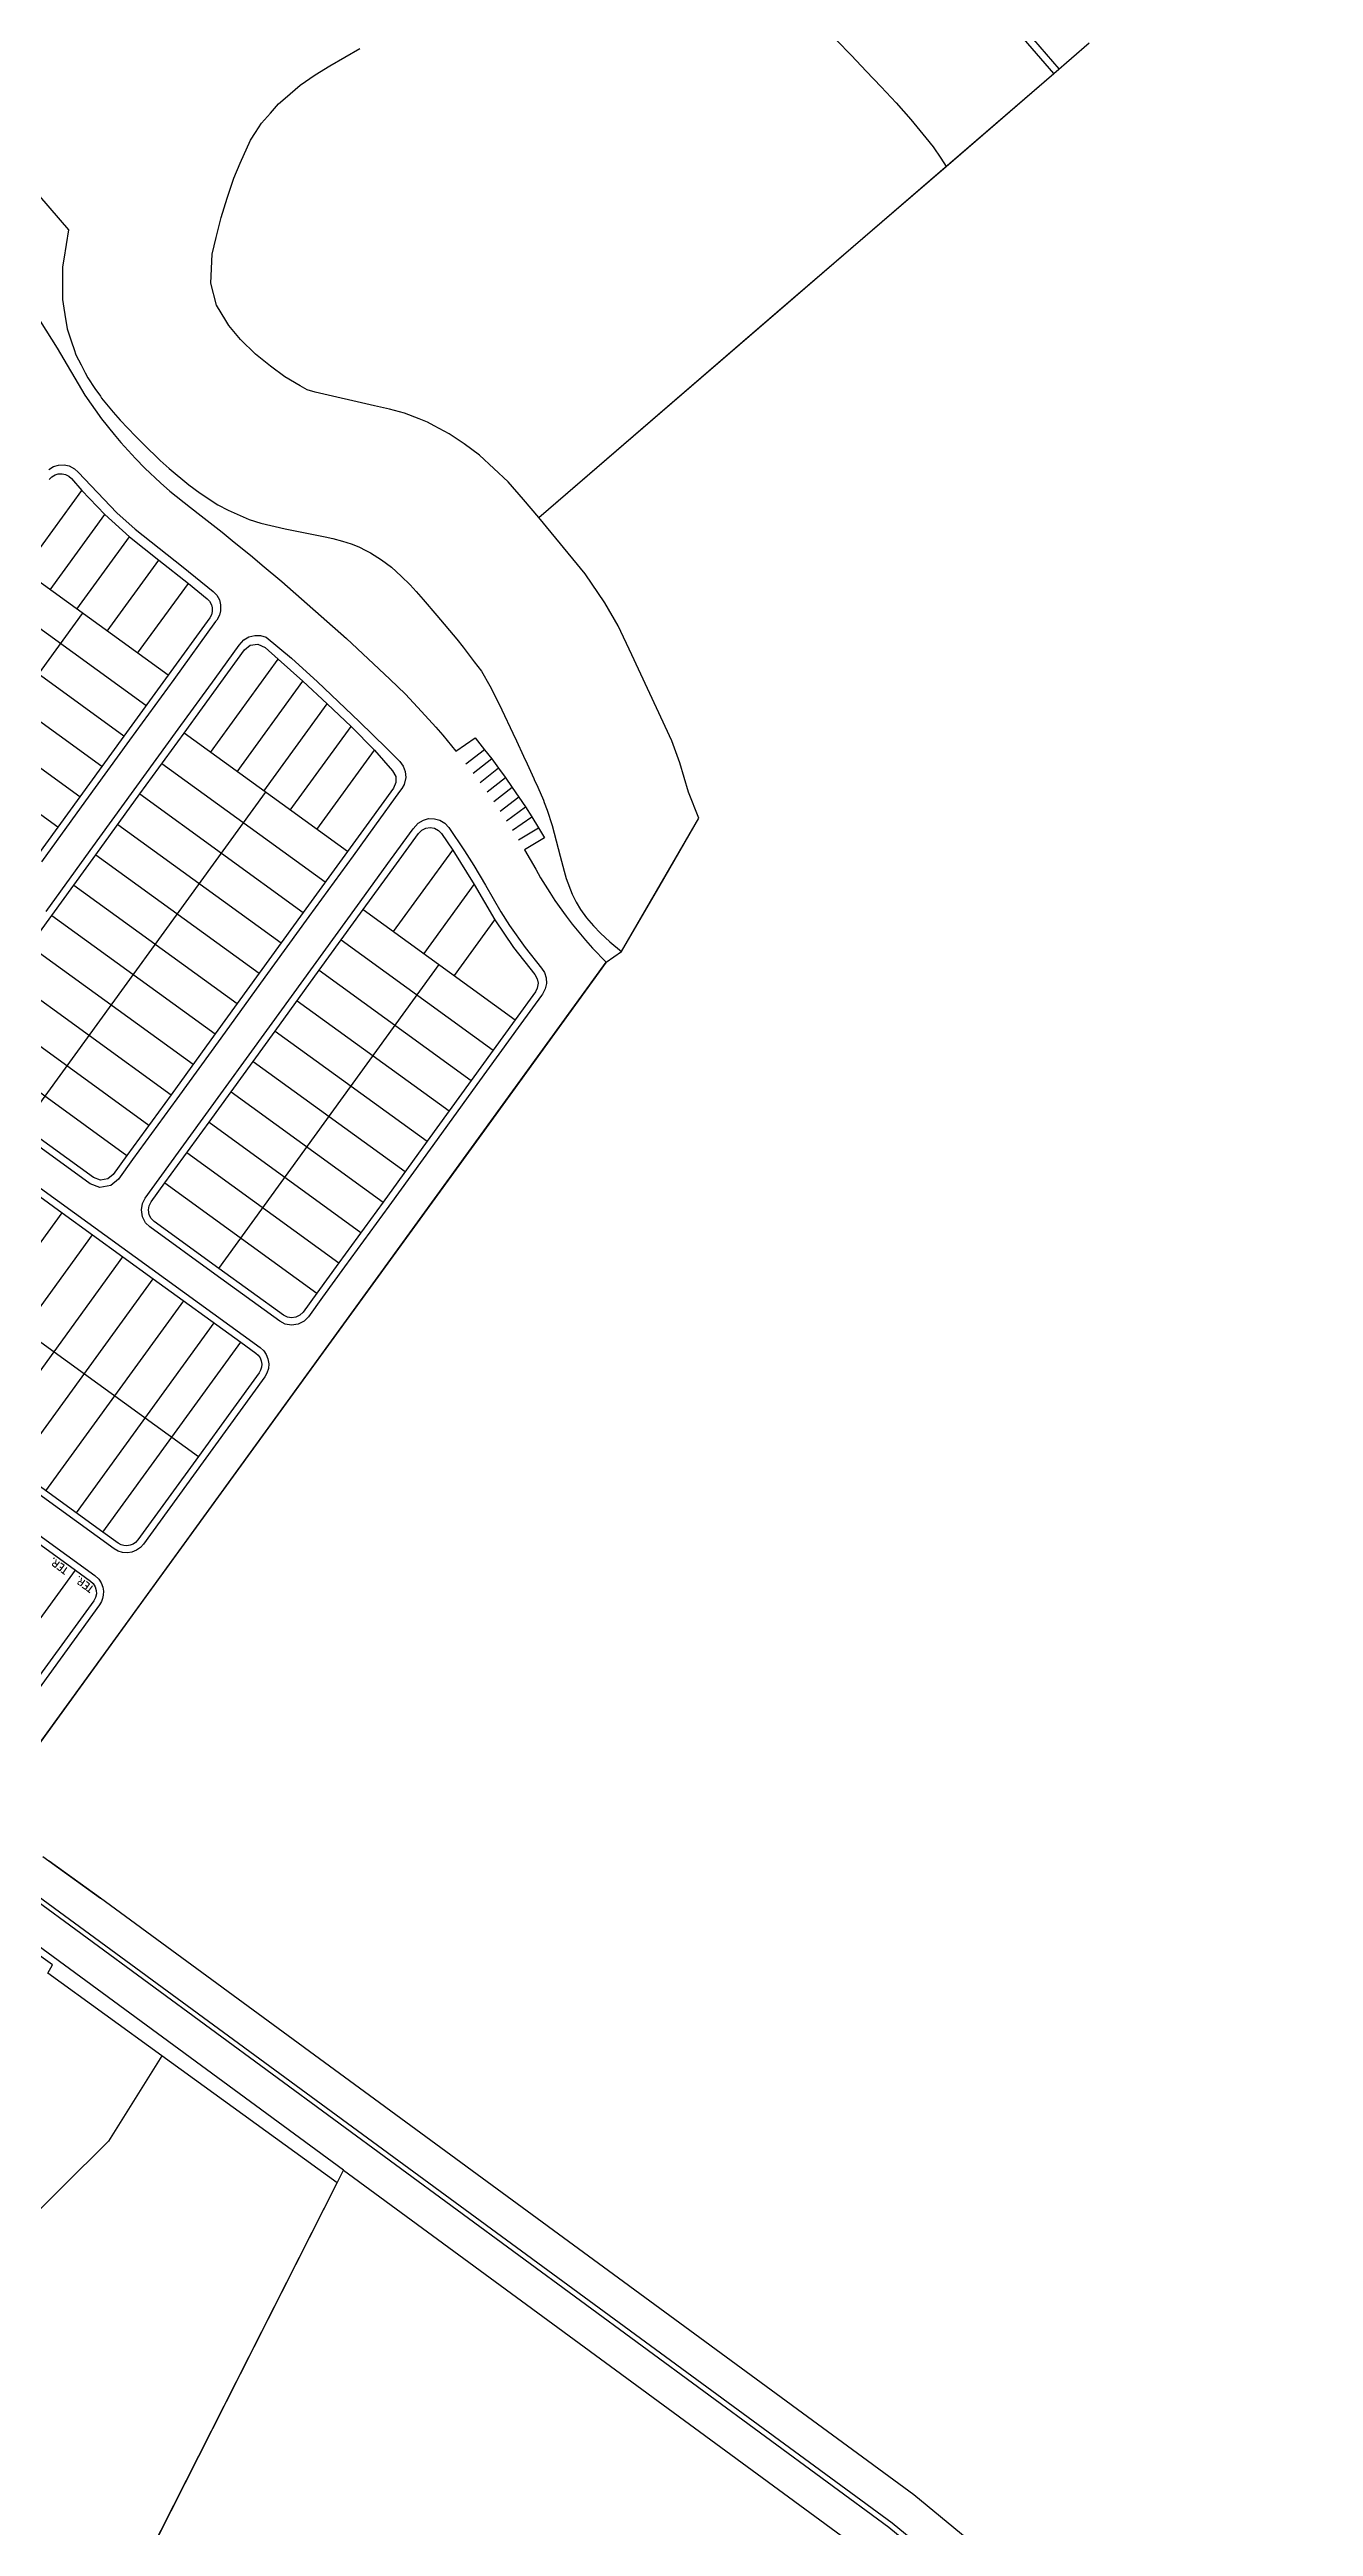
# Model space of a CAD drawing. Extents: x 714896 to 749292, y 8417558 to 8447149.
# Drawn here: x 743376 to 743645, y 8428983 to 8429511 of the extents above; entities that cross this region are included whole.
import ezdxf

# ---------------------------------------------------------------- set-up
doc = ezdxf.new("R2010")
doc.units = 0
doc.header["$MEASUREMENT"] = 0
for name, color, linetype in [('LOTE', 7, 'CONTINUOUS'), ('MEIO_FIO', 24, 'CONTINUOUS'), ('QUADRA', 6, 'CONTINUOUS'), ('TEXTO', 7, 'CONTINUOUS')]:
    doc.layers.add(name, color=color, linetype=linetype)
doc.styles.add('ROMANS', font='ROMANS.SHX', dxfattribs={"height": 1.5})

msp = doc.modelspace()

# ---------------------------------------------------------------- linework, layer by layer
at = {"layer": 'LOTE', "color": 7, "linetype": 'CONTINUOUS'}
for p, q in [((743468.33, 8429361.89, 1.05), (743464.39, 8429358.82, 1.05)), ((743469.87, 8429359.92, 1.05), (743465.92, 8429356.85, 1.05)), ((743471.36, 8429357.92, 1.05), (743467.41, 8429354.84, 1.05)), ((743472.83, 8429355.89, 1.05), (743468.88, 8429352.82, 1.05)), ((743474.26, 8429353.85, 1.05), (743470.31, 8429350.78, 1.05)), ((743475.67, 8429351.78, 1.05), (743471.71, 8429348.72, 1.05)), ((743473.01, 8429346.75, 1.05), (743477.06, 8429349.7, 1.05)), ((743474.3, 8429344.74, 1.05), (743478.41, 8429347.6, 1.05)), ((743475.6, 8429342.66, 1.05), (743479.87, 8429345.26, 1.05))]:
    msp.add_line(p, q, dxfattribs=at)
at = {"layer": 'LOTE', "linetype": 'CONTINUOUS'}
for points in [[(743367.81, 8429142.2), (743494.26, 8429316.57), (743497.54, 8429318.88), (743514.05, 8429347.29), (743511.8, 8429352.82), (743509.98, 8429359.07), (743508.24, 8429363.79), (743505, 8429370.82), (743499.73, 8429382.09), (743496.81, 8429388.33), (743493.99, 8429393.23), (743489.77, 8429399.38), (743479.93, 8429411.42), (743589.66, 8429506.04), (743597.23, 8429512.57)], [(743650.4, 8428915.11), (743559.81, 8428989.83), (743386.53, 8429117.03), (743375.56, 8429124.98)], [(744045.2, 8428379.06), (743172.82, 8428823.02), (743319.02, 8428823.42), (743436.92, 8429056.39), (743438.3, 8429059.11), (743549.93, 8428977.05), (743646.82, 8428897.14)]]:
    msp.add_lwpolyline(points, dxfattribs=at)
at = {"layer": 'LOTE', "color": 7, "linetype": 'CONTINUOUS'}
for points, elevation in [([(743479.93, 8429411.42), (743476.68, 8429415.2), (743473.41, 8429418.99), (743470.33, 8429421.86), (743467.27, 8429424.71), (743463.98, 8429427.09), (743460.8, 8429429.25), (743457.63, 8429430.96), (743456.19, 8429431.74), (743454.45, 8429432.4), (743451.28, 8429433.62), (743448.1, 8429434.46), (743444.93, 8429435.18), (743432.23, 8429438.14), (743430.53, 8429438.61), (743429.05, 8429439.48), (743425.79, 8429441.41), (743422.7, 8429443.67), (743419.53, 8429446.24), (743416.35, 8429449.32), (743413.83, 8429452.33), (743413.18, 8429453.42), (743411.26, 8429456.64), (743410.05, 8429461.35), (743410.32, 8429467.52), (743411.15, 8429471.11), (743412.23, 8429475.33), (743413.48, 8429479.48), (743414.89, 8429483.76), (743416.28, 8429486.91), (743418.44, 8429491.81), (743419.53, 8429493.47), (743420.83, 8429495.47), (743422.7, 8429497.6), (743424.47, 8429499.61), (743425.88, 8429500.82), (743429.05, 8429503.56), (743432.23, 8429505.77), (743435.4, 8429507.65), (743438.58, 8429509.52), (743441.75, 8429511.36)], 1.05), ([(743543.35, 8429513.18), (743546.53, 8429509.87), (743549.7, 8429506.55), (743552.88, 8429503.17), (743556.05, 8429499.78), (743559.23, 8429496.22), (743562.4, 8429492.32), (743563.96, 8429490.41), (743565.58, 8429487.98), (743566.72, 8429486.25)], 1.05), ([(743370.14, 8429400.06), (743382.52, 8429417.14)], 1.05), ([(743375.8, 8429395.95), (743387.46, 8429412.03)], 1.05), ([(743400.9, 8429377.75), (743364.47, 8429404.17)], 1.05), ([(743381.47, 8429391.84), (743392.68, 8429407.3)], 1.05), ([(743387.95, 8429387.15), (743398.95, 8429402.32)], 1.05), ([(743396.2, 8429371.28), (743359.77, 8429397.7)], 1.05), ([(743394.42, 8429382.45), (743405.23, 8429397.35)], 1.05), ([(743326.32, 8429313.25), (743382.68, 8429390.96)], 1.05), ([(743391.51, 8429364.8), (743355.08, 8429391.22)], 1.05), ([(743386.81, 8429358.33), (743350.38, 8429384.74)], 1.05), ([(743382.11, 8429351.85), (743345.68, 8429378.27)], 1.05), ([(743409.96, 8429361.3), (743424.38, 8429381.18)], 1.05), ([(743415.63, 8429357.19), (743429.62, 8429376.47)], 1.05), ([(743377.42, 8429345.37), (743340.99, 8429371.79)], 1.05), ([(743421.3, 8429353.08), (743434.79, 8429371.69)], 1.05), ([(743426.96, 8429348.97), (743439.91, 8429366.82)], 1.05), ([(743439.11, 8429340.16), (743404.3, 8429365.41)], 1.05), ([(743432.63, 8429344.86), (743444.89, 8429361.77)], 1.05), ([(743399.6, 8429358.93), (743434.41, 8429333.69)], -341.63), ([(743370.04, 8429281.55), (743421.7, 8429352.78)], 1.05), ([(743394.9, 8429352.45), (743429.71, 8429327.21)], -341.63), ([(743390.21, 8429345.98), (743425.02, 8429320.73)], -341.63), ([(743448.98, 8429323.12), (743461.57, 8429340.48)], 1.05), ([(743385.51, 8429339.5), (743420.32, 8429314.26)], -341.63), ([(743380.81, 8429333.03), (743415.62, 8429307.78)], -341.63), ([(743455.46, 8429318.42), (743466.14, 8429333.15)], 1.05), ([(743247.09, 8429327.48), (743407.37, 8429211.24)], 2.11), ([(743376.12, 8429326.55), (743410.93, 8429301.31)], -341.63), ([(743442.51, 8429327.82), (743474.89, 8429304.33)], -341.63), ([(743461.93, 8429313.73), (743470.54, 8429325.59)], 1.05), ([(743371.42, 8429320.07), (743406.23, 8429294.83)], -341.63), ([(743437.81, 8429321.34), (743470.19, 8429297.86)], -341.63), ([(743411.73, 8429251.31), (743458.7, 8429316.07)], 1.05), ([(743433.11, 8429314.86), (743465.49, 8429291.38)], -341.63), ([(743366.72, 8429313.6), (743401.53, 8429288.35)], -341.63), ([(743362.03, 8429307.12), (743396.84, 8429281.88)], -341.63), ([(743428.42, 8429308.39), (743460.8, 8429284.9)], -341.63), ([(743357.33, 8429300.65), (743392.14, 8429275.4)], -341.63), ([(743423.72, 8429301.91), (743456.1, 8429278.43)], -341.63), ([(743419.02, 8429295.43), (743451.4, 8429271.95)], -341.63), ([(743414.33, 8429288.96), (743446.71, 8429265.47)], -341.63), ([(743409.63, 8429282.48), (743442.01, 8429259)], -341.63), ([(743404.93, 8429276.01), (743437.31, 8429252.52)], -341.63), ([(743400.24, 8429269.53), (743432.62, 8429246.05)], -341.63), ([(743348.98, 8429222.7), (743378.33, 8429263.18)], 1.05), ([(743355.46, 8429218), (743384.81, 8429258.48)], 1.05), ([(743361.93, 8429213.31), (743391.29, 8429253.78)], 1.05), ([(743368.41, 8429208.61), (743397.76, 8429249.09)], 1.05), ([(743374.88, 8429203.91), (743404.24, 8429244.39)], 1.05), ([(743381.36, 8429199.22), (743410.72, 8429239.69)], 1.05), ([(743387.03, 8429195.11), (743416.38, 8429235.58)], 1.05), ([(743351.8, 8429146.54), (743381.16, 8429187.01)], 1.05)]:
    msp.add_lwpolyline(points, dxfattribs=dict(at, elevation=elevation))
at = {"layer": 'LOTE', "color": 7}
for points in [[(743371.08, 8429119.06), (743555.23, 8428983.89), (743638.83, 8428914.94)], [(743370.52, 8429118.24), (743554.51, 8428982.99), (743638.09, 8428914.06)]]:
    msp.add_lwpolyline(points, dxfattribs=at)
at = {"layer": 'LOTE', "color": 4, "linetype": 'CONTINUOUS'}
msp.add_lwpolyline([(743399.61, 8429083.45), (743388.19, 8429065.25), (743378.25, 8429055.36), (743371.36, 8429048.51), (743362.38, 8429037.14), (743340.15, 8429009), (743336.98, 8429004.78), (743330.63, 8428992.7), (743324.28, 8428980.56), (743317.93, 8428961.94), (743311.76, 8428943.86), (743308.94, 8428914.81), (743314.75, 8428889.71), (743316.44, 8428882.44), (743317.93, 8428869.17), (743321.28, 8428839.35), (743319.02, 8428823.42)], dxfattribs=at)
at = {"layer": 'MEIO_FIO', "color": 24, "linetype": 'CONTINUOUS', "elevation": 1.05}
for points in [[(743590.8, 8429507.02), (743536.81, 8429569.62)], [(743375.49, 8429421.65), (743376.5, 8429422.27), (743377.53, 8429422.58), (743378.74, 8429422.63), (743379.84, 8429422.38), (743380.96, 8429421.79), (743381.75, 8429421.06), (743389.99, 8429412.38), (743393.88, 8429408.9), (743404.15, 8429400.77), (743410.5, 8429395.65), (743411.27, 8429394.84), (743411.83, 8429393.83), (743412.11, 8429392.74), (743412.1, 8429391.53), (743411.84, 8429390.54), (743411.29, 8429389.53), (743411.04, 8429389.19), (743402.11, 8429376.87), (743392.72, 8429363.92), (743383.33, 8429350.97), (743373.93, 8429338.02)], [(743374.9, 8429327.43), (743384.3, 8429340.38), (743393.69, 8429353.34), (743403.08, 8429366.29), (743410.91, 8429377.08), (743416.07, 8429384.2), (743417.07, 8429385.31), (743418.12, 8429385.94), (743419.38, 8429386.27), (743420.59, 8429386.25), (743421.84, 8429385.86), (743427.18, 8429381.37), (743432.73, 8429376.33), (743441.66, 8429367.92), (743447.51, 8429362.18), (743450.27, 8429359.41), (743451.01, 8429358.41), (743451.45, 8429357.24), (743451.56, 8429355.96), (743451.21, 8429354.5), (743450.71, 8429353.6), (743450.24, 8429352.96), (743444.89, 8429345.58), (743440.32, 8429339.28), (743430.93, 8429326.33), (743421.53, 8429313.38), (743412.14, 8429300.42), (743402.75, 8429287.47), (743393.35, 8429274.52), (743390.31, 8429270.32), (743388.72, 8429269), (743386.36, 8429268.58), (743384.3, 8429269.35), (743369.16, 8429280.33)], [(743267.87, 8429345.14), (743420.5, 8429234.45), (743421.28, 8429233.73), (743421.81, 8429232.96), (743422.19, 8429232.02), (743422.35, 8429231), (743422.28, 8429229.98), (743421.97, 8429228.99), (743421.5, 8429228.17), (743408.39, 8429210.08), (743395.67, 8429192.55), (743395.03, 8429191.83), (743394.2, 8429191.25), (743393.19, 8429190.84), (743392.25, 8429190.69), (743391.22, 8429190.76), (743390.3, 8429191.03), (743389.39, 8429191.55), (743389.39, 8429191.55), (743233.96, 8429304.27)], [(743326.33, 8429228.63), (743385.28, 8429185.88), (743386.15, 8429185.05), (743386.64, 8429184.29), (743386.99, 8429183.36), (743387.13, 8429182.48), (743387.1, 8429181.69), (743386.95, 8429180.98), (743386.69, 8429180.3), (743386.28, 8429179.59), (743360.15, 8429143.57)], [(743374.23, 8429125.95), (743377.53, 8429123.56), (743386.53, 8429117.03)]]:
    msp.add_lwpolyline(points, dxfattribs=at)
msp.add_lwpolyline([(743366.77, 8429464.17), (743377.3, 8429447.47), (743383.2, 8429437.48), (743386.73, 8429432.44), (743389.39, 8429429.06), (743390.83, 8429427.36), (743393.93, 8429423.95), (743395.92, 8429421.93), (743399.28, 8429418.78), (743401.29, 8429417.04), (743405.71, 8429413.52), (743407.97, 8429411.76), (743412.41, 8429408.25), (743414.6, 8429406.5), (743418.89, 8429402.99), (743420.99, 8429401.25), (743425.13, 8429397.75), (743438.92, 8429385.59), (743448.14, 8429376.94), (743451.49, 8429373.7), (743454.91, 8429370.07), (743457.96, 8429366.66), (743459.43, 8429364.96), (743462.23, 8429361.57), (743466.34, 8429364.45), (743468.33, 8429361.89), (743469.87, 8429359.92), (743471.36, 8429357.92), (743472.74, 8429356.01), (743474.26, 8429353.85), (743475.67, 8429351.78), (743477.06, 8429349.7), (743478.41, 8429347.6), (743479.87, 8429345.26), (743481.16, 8429343.12), (743476.89, 8429340.52), (743479.25, 8429336.43), (743480.28, 8429334.57), (743482.23, 8429331.43), (743483.35, 8429329.76), (743485.75, 8429326.39), (743487.05, 8429324.71), (743489.85, 8429321.31), (743491.37, 8429319.61), (743494.26, 8429316.57), (743467.76, 8429280.03), (743433.98, 8429233.45), (743394.13, 8429178.5), (743367.81, 8429142.2, 0.381051)], format="xyb", dxfattribs=at)
msp.add_lwpolyline([(743464.06, 8429340.33), (743466.04, 8429337.2), (743468.54, 8429333.01), (743471.83, 8429327.3), (743473.67, 8429324.43), (743476.99, 8429319.74), (743480.5, 8429315.33), (743481.11, 8429314.39), (743481.48, 8429313.26), (743481.54, 8429312.04), (743481.29, 8429310.92), (743480.7, 8429309.79), (743480.46, 8429309.46), (743476.1, 8429303.45), (743466.71, 8429290.5), (743457.31, 8429277.55), (743447.92, 8429264.59), (743438.53, 8429251.64), (743433.83, 8429245.17), (743430.83, 8429241.02), (743429.9, 8429240.1), (743428.62, 8429239.45), (743427.22, 8429239.24), (743425.86, 8429239.46), (743424.71, 8429240.05), (743410.85, 8429250.1), (743396.99, 8429260.15), (743396.1, 8429261.03), (743395.44, 8429262.28), (743395.21, 8429263.79), (743395.43, 8429265.12), (743396.02, 8429266.27), (743399.02, 8429270.41), (743408.41, 8429283.36), (743422.5, 8429302.79), (743441.29, 8429328.7), (743448.34, 8429338.42), (743453.14, 8429345.04), (743454.23, 8429346.26), (743455.32, 8429346.89), (743456.43, 8429347.19), (743457.72, 8429347.17), (743458.85, 8429346.84), (743459.89, 8429346.2), (743460.71, 8429345.31)], close=True, dxfattribs=at)
at = {"layer": 'MEIO_FIO', "color": 24, "linetype": 'CONTINUOUS'}
msp.add_lwpolyline([(743438.3, 8429059.11), (743372.92, 8429107.14)], dxfattribs=at)
at = {"layer": 'QUADRA', "elevation": 1.05}
for points in [[(743345.68, 8429512.19), (743379.7, 8429472.74), (743378.7, 8429466.47), (743378.44, 8429464.84), (743378.43, 8429461.71), (743378.41, 8429458.53), (743378.41, 8429457.89), (743378.56, 8429456.93), (743379.08, 8429453.71), (743379.34, 8429452.1), (743379.42, 8429451.6), (743380.35, 8429448.84), (743380.9, 8429447.2), (743381.27, 8429446.09), (743382.39, 8429443.91), (743383.23, 8429442.25), (743383.77, 8429441.2), (743385.33, 8429438.92), (743386.47, 8429437.24), (743386.73, 8429436.86), (743389.22, 8429433.85), (743390.71, 8429432.15), (743393.94, 8429428.72), (743395.64, 8429427.01), (743399.2, 8429423.56), (743401.13, 8429421.82), (743405.31, 8429418.33), (743407.73, 8429416.56), (743411.54, 8429414.09), (743413.74, 8429412.93), (743418.21, 8429411), (743420.66, 8429410.2), (743425.86, 8429408.95), (743430.8, 8429408), (743434.35, 8429407.28), (743436.04, 8429406.91), (743438.09, 8429406.34), (743439.9, 8429405.75), (743441.56, 8429405.13), (743443.06, 8429404.38), (743444.06, 8429403.88), (743446.4, 8429402.4), (743448.49, 8429400.79), (743450.61, 8429398.92), (743452.52, 8429397.01), (743453.8, 8429395.63), (743455.3, 8429393.92), (743458.21, 8429390.52), (743462.46, 8429385.43), (743463.81, 8429383.74), (743466.17, 8429380.64), (743467.7, 8429378.6), (743469.49, 8429375.49), (743470.4, 8429373.7), (743472.07, 8429370.39), (743474.4, 8429365.44), (743475.15, 8429363.79), (743476.68, 8429360.5), (743477.45, 8429358.85), (743478.87, 8429355.75), (743478.96, 8429355.55), (743479.68, 8429353.91), (743480.89, 8429351.11), (743481.07, 8429350.62), (743481.67, 8429348.98), (743482.74, 8429345.72), (743483.21, 8429344.09), (743484.05, 8429340.85), (743484.46, 8429339.22), (743485.32, 8429335.98), (743485.74, 8429334.46), (743486.99, 8429331.08), (743487.85, 8429329.42), (743488.82, 8429327.8), (743490.05, 8429326.07), (743491.57, 8429324.37), (743493.09, 8429322.75), (743495.08, 8429320.93), (743497.54, 8429318.88), (743505.46, 8429332.48), (743514.05, 8429347.29), (743511.8, 8429352.82), (743509.98, 8429359.07), (743508.24, 8429363.79), (743505, 8429370.82), (743499.73, 8429382.09), (743496.81, 8429388.33), (743493.99, 8429393.23), (743489.77, 8429399.38), (743479.93, 8429411.42), (743505.25, 8429433.25), (743530.65, 8429455.15), (743556.05, 8429477.05), (743566.72, 8429486.25), (743589.66, 8429506.04), (743589.66, 8429506.04), (743556.36, 8429544.57)], [(743375.58, 8429419.5), (743376.12, 8429420.07), (743376.81, 8429420.48), (743377.46, 8429420.68), (743378.32, 8429420.72), (743379.06, 8429420.55), (743379.77, 8429420.17), (743380.3, 8429419.68), (743382.52, 8429417.14), (743387.46, 8429412.03), (743392.68, 8429407.3), (743398.95, 8429402.32), (743405.23, 8429397.35), (743409.24, 8429394.08), (743409.76, 8429393.53), (743410.15, 8429392.8), (743410.32, 8429392.16), (743410.32, 8429391.34), (743410.13, 8429390.64), (743409.77, 8429389.99), (743400.9, 8429377.75), (743391.51, 8429364.8), (743382.11, 8429351.85), (743372.72, 8429338.9)], [(743366.72, 8429313.6), (743376.12, 8429326.55), (743385.51, 8429339.5), (743394.9, 8429352.45), (743404.3, 8429365.41), (743412.12, 8429376.2), (743417.17, 8429383.16), (743418.4, 8429384.15), (743420.07, 8429384.36), (743421.57, 8429383.66), (743424.38, 8429381.18), (743429.62, 8429376.47), (743434.79, 8429371.69), (743439.91, 8429366.82), (743444.89, 8429361.77), (743448.77, 8429357.42), (743449.41, 8429356.19), (743449.45, 8429354.91), (743448.93, 8429353.7), (743443.67, 8429346.46), (743439.11, 8429340.16), (743429.71, 8429327.21), (743420.32, 8429314.26), (743410.93, 8429301.31), (743401.53, 8429288.35), (743392.14, 8429275.4), (743392.14, 8429275.4), (743389.2, 8429271.35), (743388.07, 8429270.41), (743386.5, 8429270.13), (743385.01, 8429270.69), (743370.04, 8429281.55)], [(743358.91, 8429277.27), (743378.33, 8429263.18), (743397.76, 8429249.09), (743416.38, 8429235.58), (743419.62, 8429233.24), (743420.09, 8429232.81), (743420.5, 8429232.24), (743420.75, 8429231.61), (743420.86, 8429230.91), (743420.81, 8429230.29), (743420.62, 8429229.63), (743420.29, 8429229.05), (743414.28, 8429220.76), (743407.37, 8429211.24), (743407.37, 8429211.24), (743394.46, 8429193.43), (743393.96, 8429192.9), (743393.46, 8429192.56), (743392.81, 8429192.29), (743392.13, 8429192.19), (743391.5, 8429192.24), (743390.88, 8429192.42), (743390.27, 8429192.76), (743387.03, 8429195.11), (743355.46, 8429218)], [(743362.54, 8429200.52), (743381.16, 8429187.01), (743384.39, 8429184.66), (743384.97, 8429184.12), (743385.37, 8429183.46), (743385.6, 8429182.68), (743385.62, 8429181.91), (743385.44, 8429181.18), (743385.06, 8429180.47), (743378.81, 8429171.86), (743372.15, 8429162.67)]]:
    msp.add_lwpolyline(points, dxfattribs=at)
msp.add_lwpolyline([(743432.62, 8429246.05), (743429.68, 8429242), (743429.01, 8429241.33), (743428.16, 8429240.9), (743427.23, 8429240.76), (743426.33, 8429240.9), (743425.49, 8429241.33), (743411.73, 8429251.31), (743397.97, 8429261.29), (743397.32, 8429261.93), (743396.89, 8429262.76), (743396.73, 8429263.78), (743396.87, 8429264.65), (743397.3, 8429265.48), (743400.24, 8429269.53), (743409.63, 8429282.48), (743423.72, 8429301.91), (743433.11, 8429314.86), (743442.51, 8429327.82), (743449.56, 8429337.54), (743454.29, 8429344.06), (743454.98, 8429344.75), (743455.85, 8429345.17), (743456.79, 8429345.3), (743457.65, 8429345.15), (743458.55, 8429344.67), (743459.18, 8429344.02), (743461.57, 8429340.48), (743466.14, 8429333.15), (743470.54, 8429325.59), (743474.49, 8429319.76), (743479.05, 8429313.95), (743479.57, 8429313.04), (743479.75, 8429312.11), (743479.59, 8429311.04), (743479.18, 8429310.25), (743474.89, 8429304.33), (743465.49, 8429291.38), (743456.1, 8429278.43), (743446.71, 8429265.47), (743437.31, 8429252.52), (743432.62, 8429246.05)], close=True, dxfattribs=at)
at = {"layer": 'QUADRA'}
msp.add_lwpolyline([(743394.13, 8428971.83), (743436.92, 8429056.39), (743399.61, 8429083.45), (743375.27, 8429101.1), (743376.26, 8429102.86), (743372.04, 8429105.92)], dxfattribs=at)

# ---------------------------------------------------------------- texts
at = {"layer": 'TEXTO', "style": 'ROMANS'}
for p in [(743379.78, 8429187.27), (743385.2, 8429183.34)]:
    msp.add_text('TER.', height=1.502, rotation=143.8203, dxfattribs=at).set_placement(p)

doc.saveas('drawing.dxf')
